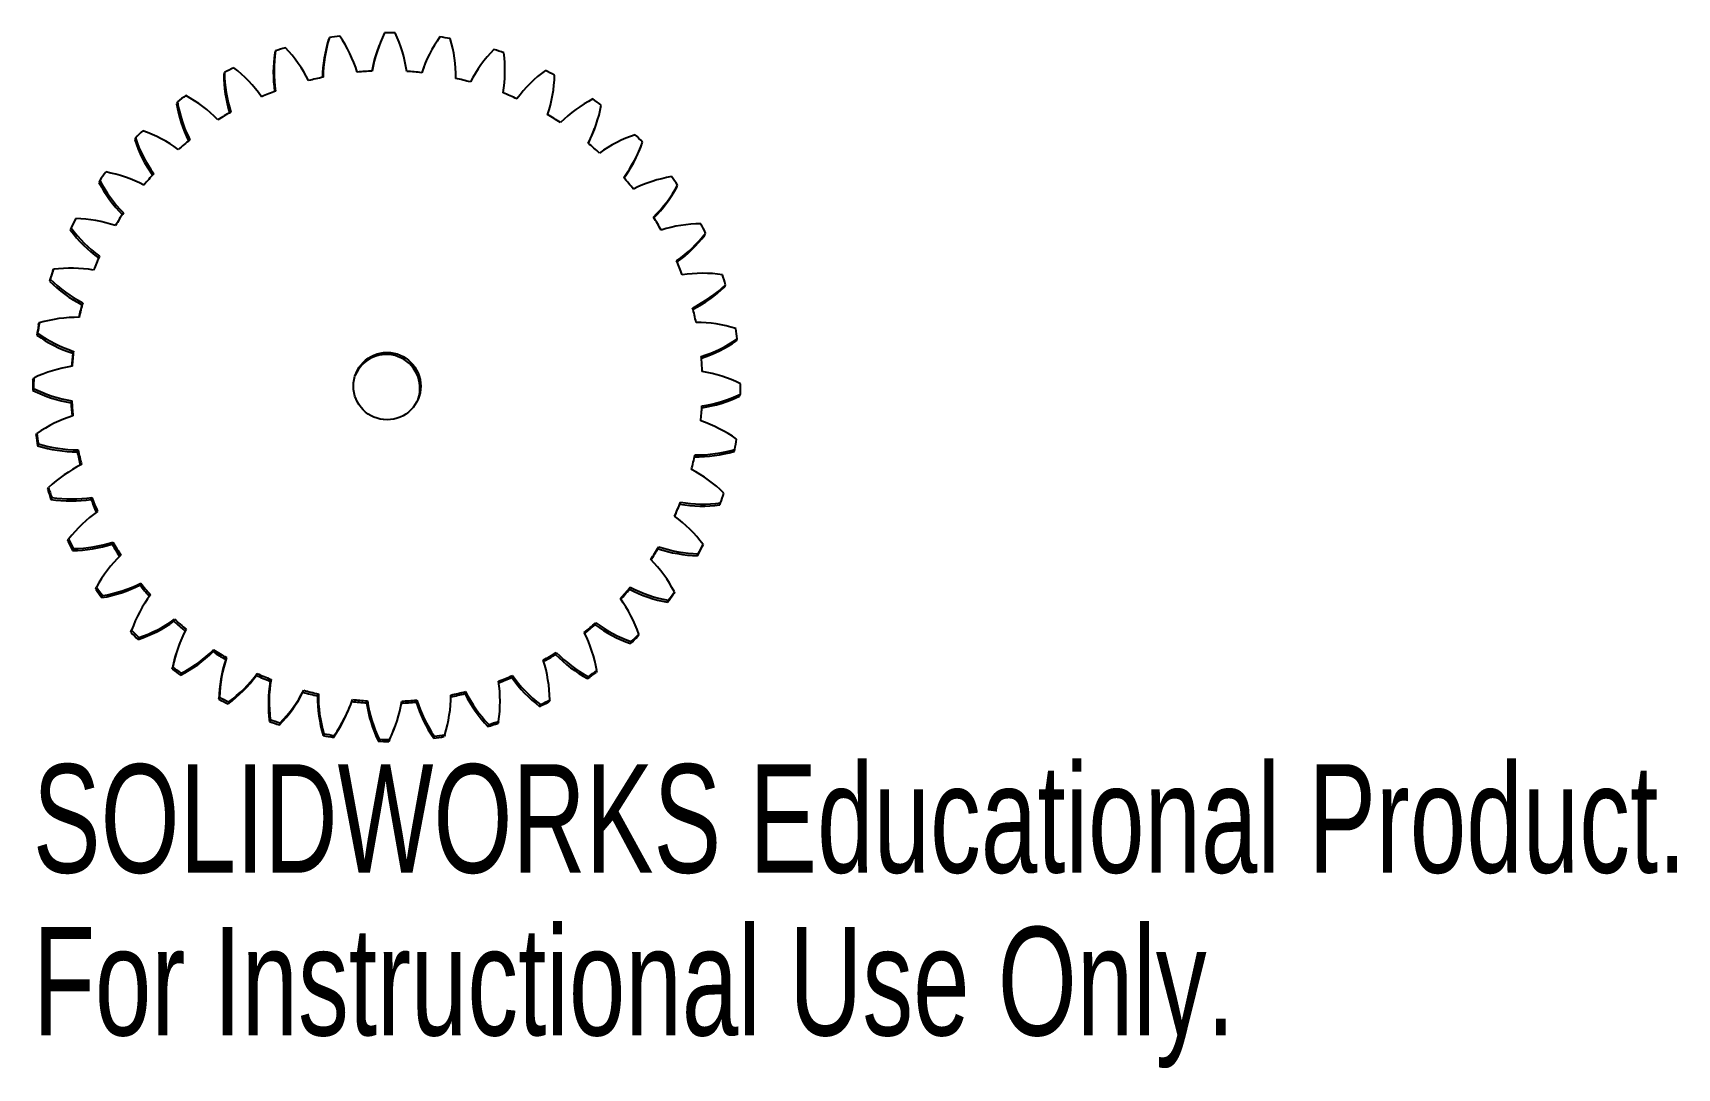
# Model space of a CAD drawing. Header units: millimetres. Extents: x -32.7 to 40.6, y -26.1 to 20.
import ezdxf

# ---------------------------------------------------------------- set-up
doc = ezdxf.new("R2010")
doc.units = ezdxf.units.MM
doc.styles.add('SLDTEXTSTYLE0', font='TXT', dxfattribs={"width": 0.7})

msp = doc.modelspace()

# ---------------------------------------------------------------- linework, layer by layer
at = {"color": 7, "linetype": 'Continuous', "lineweight": 25}
for p, q in [((-19.468, 19.821), (-19.502, 19.733)), ((-21.867, 19.229), (-21.901, 19.14)), ((-17.243, 19.49), (-17.276, 19.402)), ((-15.262, 18.505), (-15.296, 18.417)), ((-24.144, 18.268), (-24.177, 18.18)), ((-26.242, 16.964), (-26.276, 16.875)), ((-7.681, 15.677), (-7.647, 15.765)), ((-28.11, 15.347), (-28.144, 15.259)), ((-5.596, 14.939), (-5.562, 15.027)), ((-29.702, 13.458), (-29.736, 13.37)), ((-3.984, 13.159), (-3.95, 13.248)), ((-30.979, 11.343), (-31.012, 11.255)), ((-2.741, 11.024), (-2.707, 11.112)), ((-31.909, 9.055), (-31.942, 8.966)), ((-31.795, 9.406), (-31.762, 9.495)), ((-1.847, 8.721), (-1.813, 8.809)), ((-30.492, 7.917), (-30.459, 8.006)), ((-32.469, 6.649), (-32.503, 6.561)), ((-32.426, 7.018), (-32.393, 7.106)), ((-1.324, 6.306), (-1.291, 6.394)), ((-30.906, 5.751), (-30.873, 5.839)), ((-32.676, 4.561), (-32.642, 4.649)), ((-32.646, 4.185), (-32.68, 4.097)), ((-1.186, 3.839), (-1.152, 3.928)), ((-30.976, 3.547), (-30.943, 3.635)), ((-32.538, 2.094), (-32.504, 2.182)), ((-32.435, 1.723), (-32.469, 1.635)), ((-1.435, 1.382), (-1.402, 1.47)), ((-30.7, 1.358), (-30.667, 1.447)), ((-32.015, -0.321), (-31.982, -0.233)), ((-31.842, -0.675), (-31.875, -0.763)), ((-30.085, -0.76), (-30.052, -0.672)), ((-3.856, -0.974), (-3.823, -0.886)), ((-2.066, -1.007), (-2.033, -0.918)), ((-31.121, -2.624), (-31.088, -2.536)), ((-29.147, -2.756), (-29.113, -2.668)), ((-4.826, -2.955), (-4.793, -2.867)), ((-2.816, -2.767), (-2.85, -2.855)), ((-30.88, -2.951), (-30.914, -3.039)), ((-3.063, -3.267), (-3.03, -3.179)), ((-29.878, -4.76), (-29.844, -4.671)), ((-29.575, -5.049), (-29.608, -5.137)), ((-27.907, -4.581), (-27.873, -4.493)), ((-6.094, -4.759), (-6.061, -4.671)), ((-4.093, -4.882), (-4.126, -4.97)), ((-4.402, -5.343), (-4.368, -5.255)), ((-28.266, -6.539), (-28.316, -6.674)), ((-28.316, -6.674), (-28.282, -6.586)), ((-28.233, -6.451), (-28.266, -6.539)), ((-26.397, -6.19), (-26.363, -6.102)), ((-7.629, -6.343), (-7.596, -6.255)), ((-27.957, -6.917), (-27.99, -7.005)), ((-26.147, -7.188), (-26.181, -7.277)), ((-6.049, -7.184), (-6.015, -7.096)), ((-5.685, -6.771), (-5.718, -6.859)), ((-24.654, -7.543), (-24.62, -7.455)), ((-24.085, -7.898), (-24.051, -7.81)), ((-9.393, -7.668), (-9.36, -7.579)), ((-26.473, -8.321), (-26.44, -8.233)), ((-26.066, -8.509), (-26.1, -8.597)), ((-22.721, -8.607), (-22.687, -8.518)), ((-22.103, -8.868), (-22.069, -8.78)), ((-11.343, -8.7), (-11.309, -8.611)), ((-7.964, -8.745), (-7.93, -8.657)), ((-7.553, -8.387), (-7.586, -8.476)), ((-20.645, -9.355), (-20.612, -9.267)), ((-19.994, -9.517), (-19.96, -9.429)), ((-13.43, -9.414), (-13.396, -9.326)), ((-24.396, -9.66), (-24.362, -9.572)), ((-23.95, -9.786), (-23.984, -9.874)), ((-18.566, -10.017), (-18.532, -9.929)), ((-17.809, -9.828), (-17.776, -9.74)), ((-15.603, -9.793), (-15.57, -9.705)), ((-10.1, -9.987), (-10.066, -9.899)), ((-9.651, -9.692), (-9.685, -9.78)), ((-22.135, -10.657), (-22.101, -10.569)), ((-21.661, -10.716), (-21.694, -10.804)), ((-16.585, -11.002), (-16.552, -10.913)), ((-12.404, -10.88), (-12.37, -10.792)), ((-11.928, -10.652), (-11.961, -10.741)), ((-19.745, -11.289), (-19.712, -11.201)), ((-19.254, -11.277), (-19.287, -11.365)), ((-17.286, -11.539), (-17.253, -11.451)), ((-16.789, -11.455), (-16.822, -11.543)), ((-14.819, -11.402), (-14.785, -11.314)), ((-14.327, -11.245), (-14.36, -11.333))]:
    msp.add_line(p, q, dxfattribs=at)
at = {"color": 7, "linetype": 'Continuous', "lineweight": 25, "flags": 128}
msp.add_lwpolyline([(-15.296, 18.417), (-15.309, 18.381), (-15.354, 18.258)], dxfattribs=at)
at = {"color": 7, "linetype": 'Continuous', "lineweight": 25}
msp.add_circle((-16.898, 4.288), 1.5, dxfattribs=at)
for centre, radius, start, end in [((-13.75, 18.022), 5.994, 162.53065, 179.69589), ((-16.903, 4.279), 15.752, 97.68507, 99.37304), ((-23.949, 16.486), 5.999, 17.41052, 34.56749), ((-11.64, 17.359), 5.994, 153.52602, 170.69193), ((-16.903, 4.276), 15.755, 88.68804, 90.37581), ((-21.952, 17.439), 5.997, 8.40879, 25.56839), ((-9.66, 16.374), 5.994, 144.52166, 161.68742), ((-16.903, 4.274), 15.757, 79.69188, 81.37952), ((-15.971, 18.258), 5.995, 171.53508, 188.00784), ((-15.937, 18.346), 5.995, 171.5351, 188.6989), ((-16.904, 4.282), 15.749, 106.68326, 108.37147), ((-25.772, 15.233), 6, 26.41084, 43.56523), ((-13.784, 17.933), 5.994, 162.53064, 178.91701), ((-11.674, 17.271), 5.994, 159.17582, 169.84455), ((-19.83, 18.067), 5.996, 359.40581, 16.56784), ((-7.857, 15.092), 5.995, 135.51799, 152.6828), ((-16.903, 4.274), 15.758, 70.69623, 72.3838), ((-17.637, 18.356), 5.995, 350.40188, 7.5659), ((-16.905, 4.286), 15.745, 115.6828, 117.37127), ((-27.377, 13.71), 6.001, 35.40972, 52.56183), ((-16.902, 4.279), 14.065, 92.6631, 95.3976), ((-6.277, 13.543), 5.996, 126.51538, 143.67852), ((-16.903, 4.274), 15.757, 61.70064, 63.38824), ((-18.181, 18.236), 5.996, 180.53891, 197.11454), ((-18.148, 18.325), 5.996, 180.53893, 197.70068), ((-16.902, 4.282), 14.062, 101.66062, 104.39548), ((-16.902, 4.277), 14.067, 83.66661, 86.40083), ((-16.902, 4.275), 14.068, 74.67078, 77.40484), ((-15.425, 18.298), 5.994, 341.39738, 358.56275), ((-20.361, 17.87), 5.998, 189.54175, 206.23428), ((-16.907, 4.289), 15.742, 124.68372, 126.37245), ((-20.327, 17.958), 5.998, 189.54176, 206.70104), ((-28.723, 11.956), 6.002, 44.40726, 61.55763), ((-16.903, 4.285), 14.059, 110.65939, 113.39466), ((-16.902, 4.275), 14.068, 65.67523, 68.40925), ((-4.958, 11.767), 5.997, 117.51408, 134.675), ((-16.902, 4.275), 15.756, 52.7047, 54.3924), ((-16.905, 4.288), 14.056, 119.65954, 122.39524), ((-16.902, 4.276), 14.068, 56.6795, 59.41362), ((-13.25, 17.896), 5.994, 332.39276, 349.5587), ((-16.909, 4.291), 15.738, 133.68595, 135.3749), ((-29.778, 10.012), 6.003, 53.40371, 70.55303), ((-13.283, 17.807), 5.994, 333.26773, 339.17578), ((-3.934, 9.805), 5.998, 108.51422, 125.67259), ((-16.901, 4.277), 15.754, 43.70801, 45.39587), ((-22.456, 17.167), 5.999, 198.54331, 215.36402), ((-22.423, 17.255), 5.999, 198.54333, 215.69996), ((-16.907, 4.29), 14.053, 128.66106, 131.39715), ((-16.901, 4.277), 14.066, 47.68319, 50.41753), ((-11.165, 17.158), 5.994, 323.38846, 340.55416), ((-11.198, 17.07), 5.994, 324.20588, 339.17569), ((-24.415, 16.144), 6, 207.54346, 224.69755), ((-16.911, 4.293), 15.736, 142.68925, 144.37837), ((-24.382, 16.233), 6, 207.54346, 224.69755), ((-30.515, 7.928), 6.003, 62.39942, 79.54848), ((-16.908, 4.292), 14.05, 137.6638, 140.40021), ((-16.899, 4.279), 14.064, 38.68592, 41.42059), ((-3.228, 7.708), 5.999, 99.51579, 116.67151), ((-9.221, 16.104), 5.995, 314.38491, 331.54955), ((-16.898, 4.279), 15.751, 34.71023, 36.39832), ((-9.255, 16.015), 5.995, 315.12442, 331.54957), ((-16.912, 4.294), 15.735, 151.69331, 153.38253), ((-30.917, 5.754), 6.003, 71.39479, 88.54444), ((-16.91, 4.293), 14.048, 146.66749, 149.40412), ((-16.897, 4.281), 14.06, 29.68744, 32.4225), ((-26.191, 14.828), 6.001, 216.54216, 233.69403), ((-26.157, 14.917), 6.001, 216.54216, 233.69403), ((-2.86, 5.527), 6.001, 90.51862, 107.67188), ((-7.467, 14.758), 5.996, 305.38246, 322.54535), ((-7.5, 14.67), 5.996, 306.02572, 322.54537), ((-16.895, 4.281), 15.747, 25.71116, 27.3995), ((-30.974, 3.545), 6.002, 80.3903, 97.54129), ((-16.91, 4.293), 14.048, 155.67176, 158.40849), ((-16.894, 4.282), 14.057, 20.6876, 23.42308), ((-16.945, 4.205), 15.734, 160.69773, 162.38697), ((-27.738, 13.251), 6.002, 225.53955, 242.68975), ((-16.912, 4.294), 15.734, 160.69773, 162.38697), ((-27.705, 13.339), 6.002, 225.53955, 242.68975), ((-2.838, 3.315), 6.002, 81.52245, 98.67366), ((-5.944, 13.156), 5.997, 296.38133, 313.54195), ((-16.892, 4.282), 15.743, 16.7107, 18.3993), ((-5.978, 13.068), 5.997, 296.91247, 313.54197), ((-30.685, 1.354), 6.001, 89.38637, 106.53934), ((-16.944, 4.205), 14.048, 164.67621, 167.04329), ((-16.91, 4.293), 14.048, 164.67621, 167.4129), ((-16.891, 4.283), 14.054, 11.68638, 14.42226), ((-16.945, 4.205), 15.735, 169.70208, 171.39126), ((-16.911, 4.293), 15.735, 169.70208, 171.39126), ((-28.986, 11.538), 6.003, 234.53589, 251.68513), ((-3.162, 1.127), 6.003, 72.5269, 89.67667), ((-16.888, 4.283), 15.74, 7.7089, 9.39774), ((-29.02, 11.45), 6.003, 234.53589, 251.68513), ((-4.691, 11.335), 5.998, 287.38166, 304.53969), ((-4.725, 11.247), 5.998, 287.7876, 304.5397), ((-30.056, -0.765), 6, 98.38339, 115.53879), ((-16.942, 4.205), 14.049, 173.68038, 176.07341), ((-16.909, 4.293), 14.049, 173.68039, 176.41691), ((-16.931, 4.199), 1.5, 341.00214, 157.34943), ((-16.888, 4.283), 14.051, 2.68389, 5.42014), ((-16.943, 4.205), 15.737, 178.70593, 180.39497), ((-16.909, 4.293), 15.737, 178.70593, 180.39497), ((-3.824, -0.982), 6.003, 63.53153, 80.68062), ((-30.004, 9.47), 6.003, 243.53153, 260.68062), ((-29.971, 9.559), 6.003, 243.53153, 260.68062), ((-3.773, 9.253), 6, 278.65423, 295.5388), ((-3.739, 9.341), 6, 278.38339, 295.53879), ((-16.886, 4.283), 15.737, 358.70593, 0.39497), ((-29.103, -2.759), 5.998, 107.38166, 124.53969), ((-16.94, 4.205), 14.051, 182.68389, 185.11135), ((-16.907, 4.293), 14.051, 182.68389, 185.42014), ((-16.886, 4.283), 14.049, 353.68039, 356.41691), ((-4.808, -2.962), 6.003, 54.53589, 71.68513), ((-16.94, 4.205), 15.74, 187.7089, 189.39774), ((-16.906, 4.294), 15.74, 187.7089, 189.39774), ((-30.666, 7.361), 6.003, 252.5269, 269.67667), ((-30.633, 7.449), 6.003, 252.5269, 269.67667), ((-3.11, 7.222), 6.001, 269.38637, 286.53934), ((-16.884, 4.283), 15.735, 349.70208, 351.39126), ((-27.85, -4.579), 5.997, 116.38133, 133.54195), ((-16.938, 4.205), 14.054, 191.68637, 194.15591), ((-16.904, 4.293), 14.054, 191.68638, 194.42226), ((-16.885, 4.283), 14.048, 344.67621, 347.4129), ((-3.144, 7.134), 6.001, 269.38637, 286.53934), ((-6.09, -4.762), 6.002, 45.53955, 62.68975), ((-16.937, 4.206), 15.743, 196.7107, 198.3993), ((-16.903, 4.294), 15.743, 196.7107, 198.3993), ((-30.957, 5.261), 6.002, 261.52245, 278.67366), ((-16.901, 4.294), 14.057, 200.6876, 203.42308), ((-16.883, 4.283), 15.734, 340.69773, 342.38697), ((-30.99, 5.173), 6.002, 261.52245, 278.67366), ((-26.328, -6.182), 5.996, 125.38246, 142.54535), ((-16.935, 4.206), 14.057, 200.6876, 203.20578), ((-16.884, 4.283), 14.048, 335.67176, 338.40849), ((-16.918, 4.195), 14.048, 336.05141, 338.40849), ((-2.854, 4.943), 6.002, 260.3903, 277.54129), ((-2.821, 5.032), 6.002, 260.3903, 277.54129), ((-7.638, -6.34), 6.001, 36.54216, 53.69403), ((-16.933, 4.207), 15.747, 205.71116, 207.3995), ((-16.9, 4.296), 15.747, 205.71116, 207.3995), ((-30.968, 2.961), 6.001, 270.51862, 287.67188), ((-30.935, 3.05), 6.001, 270.51862, 287.67188), ((-16.932, 4.207), 14.06, 209.68744, 212.25963), ((-16.898, 4.296), 14.06, 209.68744, 212.4225), ((-16.885, 4.284), 14.048, 326.66749, 329.40412), ((-2.877, 2.822), 6.003, 251.39479, 268.54444), ((-16.917, 4.194), 15.735, 331.69331, 333.38253), ((-16.883, 4.283), 15.735, 331.69331, 333.38253), ((-24.574, -7.527), 5.995, 134.38491, 151.54955), ((-9.413, -7.656), 6, 27.54346, 44.69755), ((-16.919, 4.195), 14.048, 327.02583, 329.40412), ((-2.911, 2.734), 6.003, 251.39479, 268.54444), ((-16.93, 4.209), 15.751, 214.71023, 216.39832), ((-16.897, 4.298), 15.751, 214.71023, 216.39832), ((-30.6, 0.78), 5.999, 279.51579, 296.67151), ((-30.566, 0.868), 5.999, 279.51579, 296.67151), ((-22.63, -8.582), 5.994, 143.38846, 160.55416), ((-16.929, 4.209), 14.064, 218.68592, 221.31613), ((-16.896, 4.297), 14.064, 218.68592, 221.42059), ((-16.886, 4.285), 14.05, 317.6638, 320.40021), ((-16.92, 4.196), 14.05, 317.99186, 320.40021), ((-3.313, 0.56), 6.003, 242.39942, 259.54848), ((-3.279, 0.649), 6.003, 242.39942, 259.54848), ((-16.918, 4.195), 15.736, 322.68925, 324.37837), ((-16.884, 4.283), 15.736, 322.68925, 324.37837), ((-11.372, -8.678), 5.999, 18.54333, 35.69996), ((-16.894, 4.3), 15.754, 223.70801, 225.39587), ((-29.895, -1.317), 5.998, 288.51422, 305.67259), ((-29.861, -1.229), 5.998, 288.51422, 305.67259), ((-20.545, -9.319), 5.994, 152.39276, 169.5587), ((-16.927, 4.211), 14.066, 227.68319, 230.41753), ((-16.894, 4.299), 14.066, 227.68319, 230.41753), ((-16.888, 4.286), 14.053, 308.66106, 311.39715), ((-16.922, 4.198), 14.052, 308.95062, 311.39715), ((-4.05, -1.524), 6.003, 233.40371, 250.55303), ((-4.017, -1.436), 6.003, 233.40371, 250.55303), ((-16.928, 4.211), 15.754, 223.70801, 225.39587), ((-20.578, -9.408), 5.994, 159.17582, 169.55867), ((-13.467, -9.382), 5.998, 9.54176, 26.70104), ((-16.92, 4.197), 15.738, 313.68595, 315.3749), ((-16.886, 4.285), 15.738, 313.68595, 315.3749), ((-28.87, -3.279), 5.997, 297.51408, 314.675), ((-28.837, -3.19), 5.997, 297.51408, 314.675), ((-16.926, 4.212), 14.068, 236.6795, 239.41362), ((-16.893, 4.3), 14.068, 236.6795, 239.41362), ((-18.403, -9.81), 5.994, 161.39738, 178.56275), ((-18.37, -9.722), 5.994, 161.39738, 178.56275), ((-16.89, 4.289), 14.056, 299.65954, 302.39524), ((-15.647, -9.748), 5.996, 0.53893, 17.70068), ((-16.923, 4.201), 14.056, 299.90338, 302.39524), ((-5.105, -3.467), 6.002, 224.40726, 241.55763), ((-5.072, -3.379), 6.002, 224.40726, 241.55763), ((-16.926, 4.213), 15.756, 232.7047, 234.3924), ((-16.893, 4.301), 15.756, 232.7047, 234.3924), ((-27.552, -5.055), 5.996, 306.51538, 323.67852), ((-27.518, -4.967), 5.996, 306.51538, 323.67852), ((-16.926, 4.213), 14.068, 245.67523, 248.40925), ((-16.892, 4.301), 14.068, 245.67523, 248.40925), ((-16.158, -9.78), 5.995, 170.40188, 187.5659), ((-16.891, 4.292), 14.059, 290.65939, 293.39466), ((-16.925, 4.203), 14.059, 290.85146, 293.39467), ((-6.451, -5.222), 6.001, 215.40972, 232.56183), ((-6.418, -5.134), 6.001, 215.40972, 232.56183), ((-16.922, 4.199), 15.742, 304.68372, 306.37245), ((-16.888, 4.287), 15.742, 304.68372, 306.37245), ((-16.192, -9.868), 5.995, 170.40188, 187.5659), ((-25.971, -6.604), 5.995, 315.51799, 332.6828), ((-25.938, -6.516), 5.995, 315.51799, 332.6828), ((-16.926, 4.213), 14.068, 254.67078, 257.40484), ((-16.893, 4.301), 14.068, 254.67078, 257.40484), ((-13.998, -9.579), 5.996, 179.40581, 196.56784), ((-13.964, -9.491), 5.996, 179.40581, 196.56784), ((-20.045, -9.445), 5.994, 342.53065, 359.69589), ((-16.926, 4.206), 14.062, 281.79619, 284.39548), ((-16.892, 4.295), 14.062, 281.66062, 284.39548), ((-8.056, -6.745), 6, 206.41084, 223.56523), ((-8.022, -6.657), 6, 206.41084, 223.56523), ((-17.857, -9.77), 5.995, 351.5351, 8.6989), ((-16.926, 4.214), 15.757, 241.70064, 243.38824), ((-16.892, 4.302), 15.757, 241.70064, 243.38824), ((-24.169, -7.886), 5.994, 324.52167, 339.17571), ((-24.135, -7.798), 5.994, 324.52166, 341.68742), ((-16.926, 4.211), 14.067, 263.66661, 266.40083), ((-16.893, 4.3), 14.067, 263.66661, 266.40083), ((-11.876, -8.951), 5.997, 188.40879, 205.56839), ((-11.843, -8.862), 5.997, 188.40879, 205.56839), ((-22.154, -8.783), 5.994, 333.52602, 350.69193), ((-16.926, 4.209), 14.065, 272.6631, 275.3976), ((-16.893, 4.298), 14.065, 272.6631, 275.3976), ((-9.879, -7.998), 5.999, 197.41052, 214.56749), ((-9.846, -7.91), 5.999, 197.41052, 214.56749), ((-16.923, 4.202), 15.745, 295.6828, 297.37127), ((-16.89, 4.29), 15.745, 295.6828, 297.37127), ((-16.925, 4.214), 15.758, 250.69623, 252.3838), ((-16.892, 4.303), 15.758, 250.69623, 252.3838), ((-16.925, 4.206), 15.749, 286.68326, 288.37147), ((-16.891, 4.294), 15.749, 286.68326, 288.37147), ((-16.926, 4.214), 15.757, 259.69188, 261.37952), ((-16.892, 4.302), 15.757, 259.69188, 261.37952), ((-16.926, 4.212), 15.755, 268.68804, 270.37581), ((-16.892, 4.3), 15.755, 268.68804, 270.37581), ((-22.188, -8.871), 5.994, 333.52598, 339.17578), ((-16.926, 4.209), 15.752, 277.68507, 279.37304), ((-16.892, 4.297), 15.752, 277.68507, 279.37304)]:
    msp.add_arc(centre, radius, start, end, dxfattribs=at)

# ---------------------------------------------------------------- texts
at = {"color": 7, "linetype": 'Continuous', "char_height": 4.83362, "attachment_point": 1, "style": 'SLDTEXTSTYLE0'}
for s, insert in [('SOLIDWORKS Educational Product.', (-32.68, -12.563)), ('For Instructional Use Only.', (-32.68, -19.813))]:
    msp.add_mtext(s, dxfattribs=dict(at, insert=insert))

doc.saveas('drawing.dxf')
